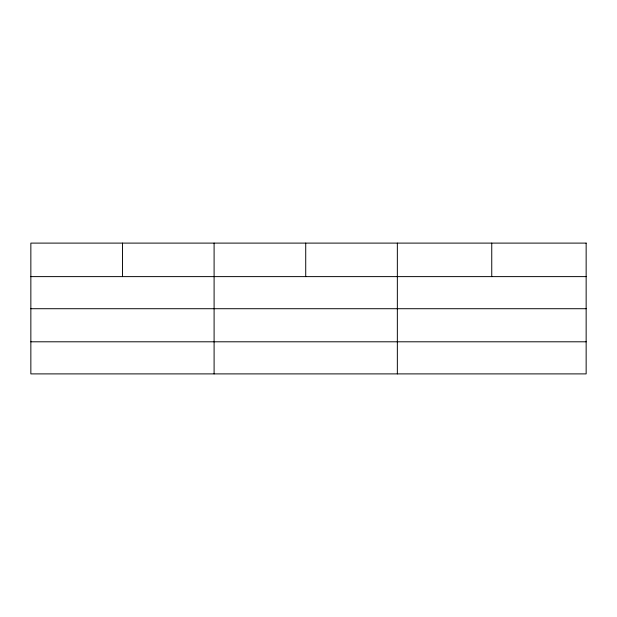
<?xml version="1.0" encoding="UTF-8"?>
<svg xmlns="http://www.w3.org/2000/svg" width="617" height="617" viewBox="0 0 617 617"><rect width="100%" height="100%" fill="white"/><g stroke="black" fill="none" stroke-linecap="round" stroke-linejoin="round"><path stroke-width="0.93" d="M30.85 276.617L586.15 276.617M30.85 308.716L586.15 308.716M30.85 341.795L586.15 341.795M491.749 243.106L491.749 276.617M397.348 243.106L397.348 373.894M305.724 243.106L305.724 276.617M214.099 243.106L214.099 373.894M122.475 243.106L122.475 276.617M586.15 243.106L30.85 243.106L30.85 373.894L586.15 373.894L586.15 243.106"/></g></svg>
